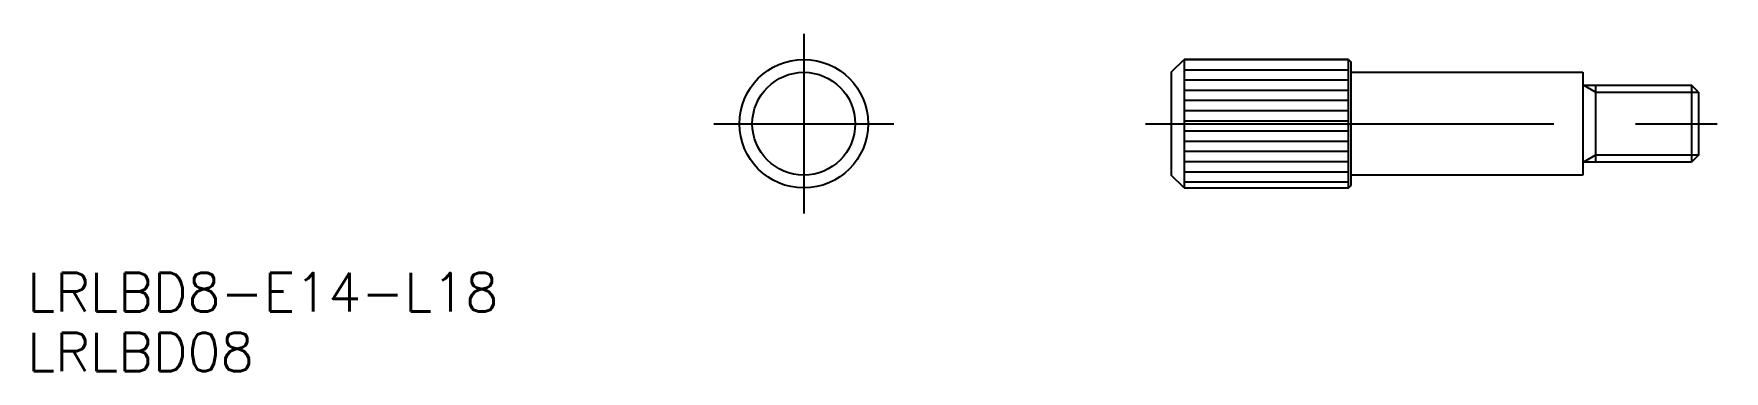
# Model space of a CAD drawing. Extents: x -60 to 72, y -19 to 7.
import ezdxf

# ---------------------------------------------------------------- set-up
doc = ezdxf.new("R2010")
doc.units = 0
doc.linetypes.add('CENTER', pattern=[50.8, 31.75, -6.35, 6.35, -6.35])
doc.layers.get('0').update_dxf_attribs({"linetype": 'CONTINUOUS'})
doc.layers.add('CENTER', color=1, linetype='CONTINUOUS')
doc.styles.get("Standard").update_dxf_attribs({"font": 'txt.shx', "height": 3, "bigfont": 'bigfont.shx'})

# ---------------------------------------------------------------- blocks, each defined once
blk = doc.blocks.new('*U2')
at = {"color": 7, "linetype": 'CONTINUOUS'}
blk.add_text('LRLBD08', height=3, dxfattribs=at).set_placement((-60.39, -19.27))
blk = doc.blocks.new('*U3')
at = {"color": 7, "linetype": 'CONTINUOUS'}
blk.add_text('LRLBD8-E14-L18', height=3, dxfattribs=at).set_placement((-60.39, -14.62))

msp = doc.modelspace()

# ---------------------------------------------------------------- linework, layer by layer
at = {"color": 7, "linetype": 'CONTINUOUS'}
for p, q in [((28.57, 4), (29.57, 5)), ((28.57, 4), (28.57, -4)), ((42.37, 5), (29.57, 5)), ((29.57, 5), (29.57, -5)), ((42.37, 4.97), (29.57, 4.97)), ((42.37, 4.18), (29.57, 4.18)), ((42.37, -5), (42.37, 5)), ((42.37, 5), (42.57, 4.8)), ((42.57, -4.8), (42.57, 4.8)), ((42.57, 4), (60.57, 4)), ((60.57, 4), (60.57, -4)), ((42.37, 3.39), (29.57, 3.39)), ((60.57, 3), (69.03, 3)), ((61.57, 3), (61.57, -3)), ((69.57, 2.46), (69.03, 3)), ((69.03, 3), (69.03, -3)), ((42.37, 2.59), (29.57, 2.59)), ((42.37, 1.8), (29.57, 1.8)), ((69.57, 2.46), (69.57, -2.46)), ((42.37, 1), (29.57, 1)), ((42.37, 0.21), (29.57, 0.21)), ((42.37, -0.58), (29.57, -0.58)), ((42.37, -1.38), (29.57, -1.38)), ((42.37, -2.17), (29.57, -2.17)), ((69.57, -2.46), (69.03, -3)), ((42.37, -2.96), (29.57, -2.96)), ((42.37, -3.76), (29.57, -3.76)), ((69.03, -3), (60.57, -3)), ((29.57, -5), (28.57, -4)), ((42.37, -4.55), (29.57, -4.55)), ((29.57, -5), (42.37, -5)), ((42.37, -5), (42.57, -4.8)), ((60.57, -4), (42.57, -4))]:
    msp.add_line(p, q, dxfattribs=at)
at = {"color": 3, "linetype": 'CONTINUOUS'}
for p, q in [((61.57, 2.46), (60.63, 3)), ((61.57, 2.46), (69.57, 2.46)), ((61.57, -2.46), (60.63, -3)), ((69.57, -2.46), (61.57, -2.46))]:
    msp.add_line(p, q, dxfattribs=at)
at = {"color": 7, "linetype": 'CONTINUOUS'}
for radius in [5, 4]:
    msp.add_circle((0, 0), radius, dxfattribs=at)
at = {"layer": 'CENTER', "color": 1, "linetype": 'CENTER'}
for p, q in [((0, 7), (0, -7)), ((-7, 0), (7, 0)), ((26.57, 0), (71.57, 0))]:
    msp.add_line(p, q, dxfattribs=at)

# ---------------------------------------------------------------- block references
at = {"color": 7, "linetype": 'CONTINUOUS'}
for name in ['*U3', '*U2']:
    msp.add_blockref(name, (0, 0), dxfattribs=at)

doc.saveas('drawing.dxf')
